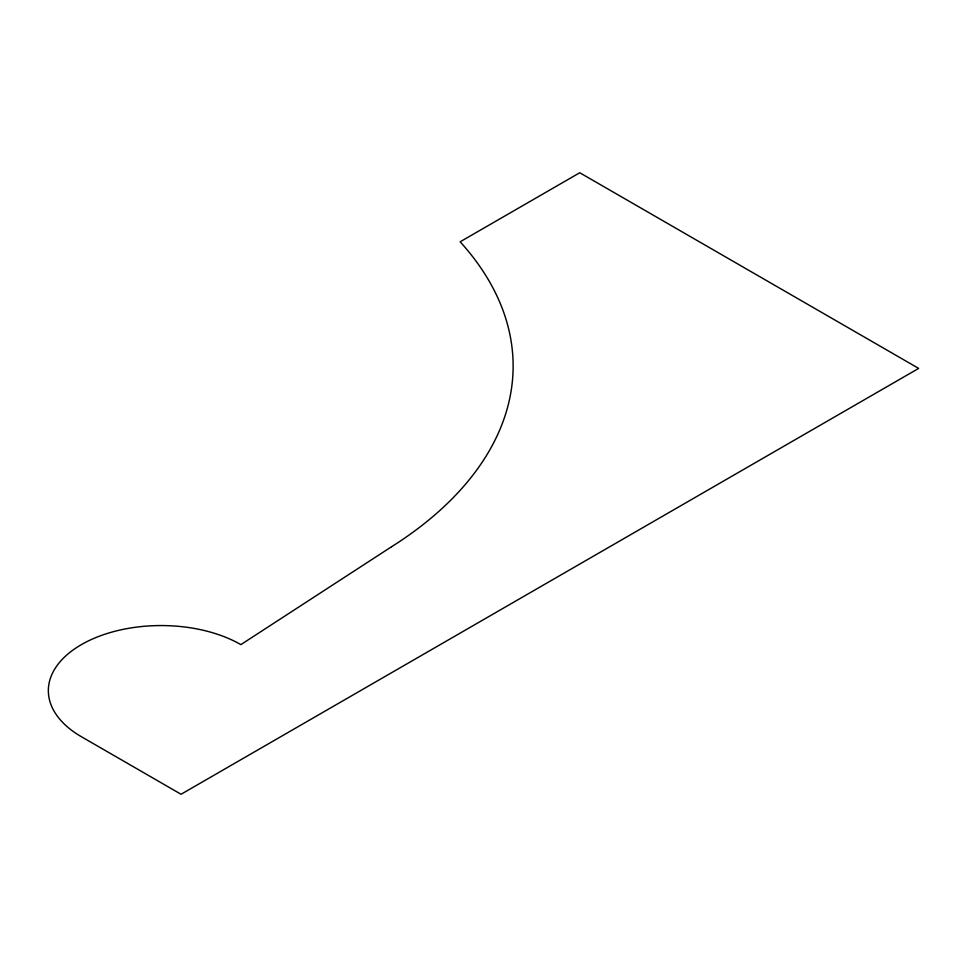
<?xml version="1.0" encoding="UTF-8"?>
<svg xmlns="http://www.w3.org/2000/svg" width="967" height="967" viewBox="0 0 967 967"><rect width="100%" height="100%" fill="white"/><g stroke="black" fill="none" stroke-linecap="round" stroke-linejoin="round"><path stroke-width="1.45" d="M391.623 546.706L240.856 644.626A112.764 65.103 0 0 0 81.385 644.626A112.764 65.103 0 0 0 81.385 736.709L181.059 794.258L918.65 368.403L579.753 172.742L460.147 241.798A463.628 267.678 0 0 1 391.623 546.706"/></g></svg>
